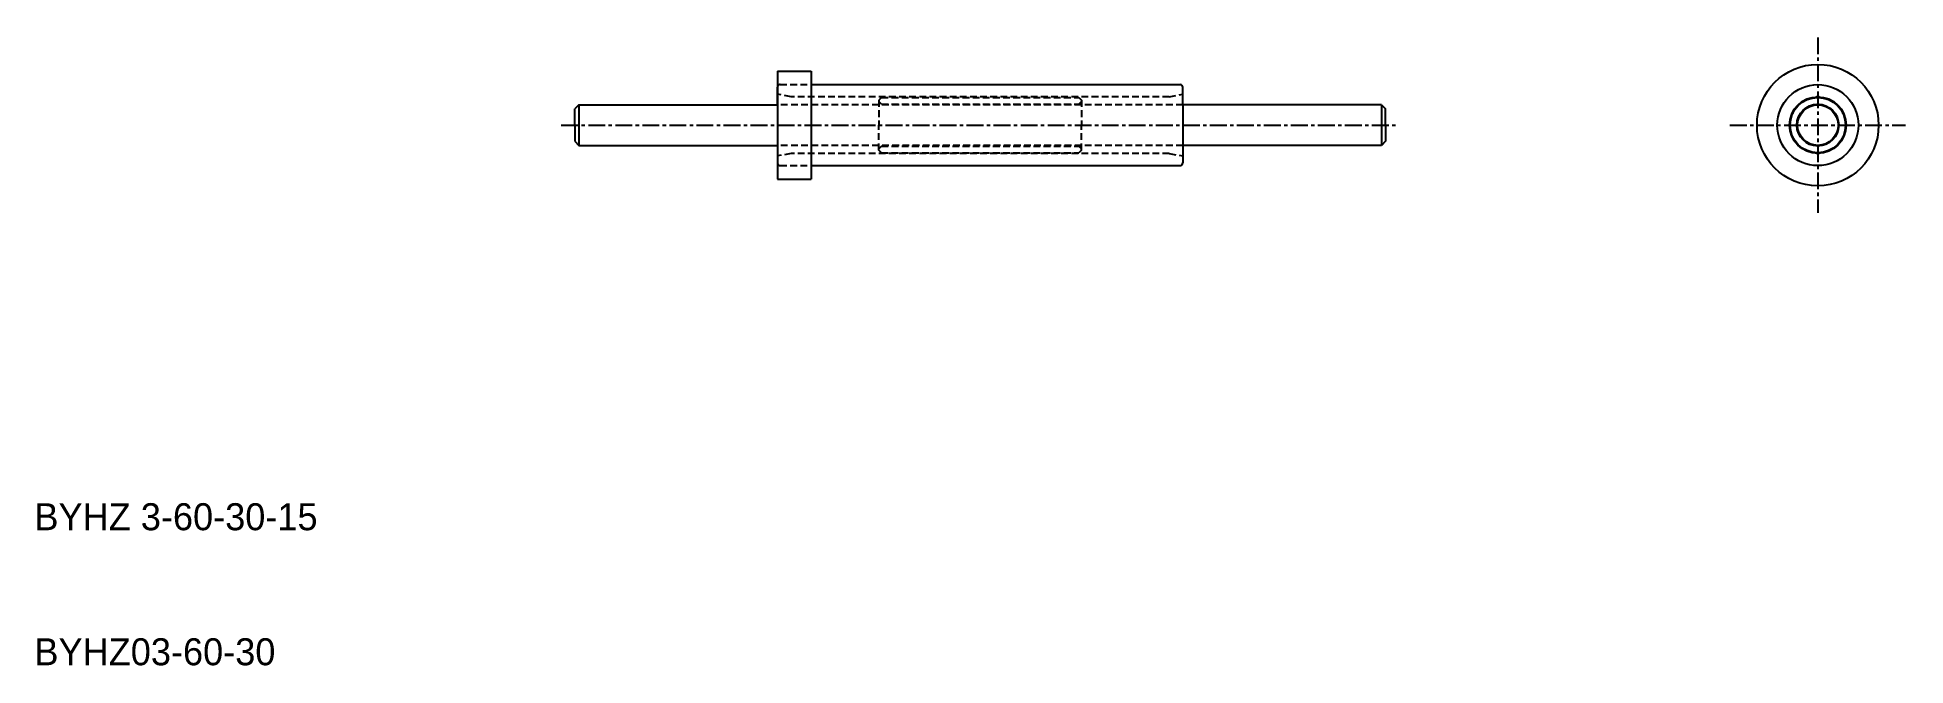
# Model space of a CAD drawing. Extents: x 10 to 148, y 10 to 56.
import ezdxf

# ---------------------------------------------------------------- set-up
doc = ezdxf.new("R2010")
doc.units = 0
doc.linetypes.add('CENTER', pattern=[2, 1.25, -0.25, 0.25, -0.25])
doc.linetypes.add('DASHED', pattern=[0.75, 0.5, -0.25])
doc.layers.get('0').update_dxf_attribs({"linetype": 'CONTINUOUS'})
doc.layers.add('CENTER', color=1, linetype='CENTER')

msp = doc.modelspace()

# ---------------------------------------------------------------- linework, layer by layer
at = {"color": 7, "linetype": 'CONTINUOUS'}
for p, q in [((65, 54), (65, 46)), ((65, 54), (67.5, 54)), ((67.5, 54), (67.5, 46)), ((65, 51.5), (65, 52.8)), ((67.5, 53), (67.5, 48.5)), ((67.5, 53), (94.8, 53)), ((95, 51.5), (95, 52.8)), ((50.3, 51.5), (50, 51.2)), ((50, 50), (50, 51.2)), ((50.3, 51.5), (65, 51.5)), ((50.3, 51.5), (50.3, 48.5)), ((65, 51.5), (65, 48.5)), ((109.7, 51.5), (95, 51.5)), ((95, 51.5), (95, 48.5)), ((95, 51.5), (95, 48.5)), ((109.7, 51.5), (109.7, 48.5)), ((109.7, 51.5), (110, 51.2)), ((110, 50), (110, 51.2)), ((50, 50), (50, 48.8)), ((110, 50), (110, 48.8)), ((50, 48.8), (50.3, 48.5)), ((50.3, 48.5), (65, 48.5)), ((65, 48.5), (65, 47.2)), ((109.7, 48.5), (95, 48.5)), ((95, 48.5), (95, 47.2)), ((110, 48.8), (109.7, 48.5)), ((65, 46), (67.5, 46)), ((67.5, 47), (94.8, 47))]:
    msp.add_line(p, q, dxfattribs=at)
at = {"color": 3, "linetype": 'DASHED'}
for p, q in [((65.2, 53), (67.5, 53)), ((66, 52.1), (65, 52.28)), ((95, 51.5), (65, 51.5)), ((94, 52.1), (66, 52.1)), ((72.7, 52.05), (72.5, 51.85)), ((72.5, 51.85), (72.5, 50)), ((72.7, 51.55), (72.5, 51.75)), ((72.7, 52.05), (87.3, 52.05)), ((72.7, 51.55), (87.3, 51.55)), ((87.3, 52.05), (87.5, 51.85)), ((87.3, 51.55), (87.5, 51.75)), ((87.5, 51.85), (87.5, 50)), ((94, 52.1), (95, 52.28)), ((72.5, 48.15), (72.5, 50)), ((87.5, 48.15), (87.5, 50)), ((95, 48.5), (65, 48.5)), ((72.7, 48.45), (72.5, 48.25)), ((72.7, 48.45), (87.3, 48.45)), ((87.3, 48.45), (87.5, 48.25)), ((66, 47.9), (65, 47.72)), ((94, 47.9), (66, 47.9)), ((72.7, 47.95), (72.5, 48.15)), ((72.7, 47.95), (87.3, 47.95)), ((87.5, 48.15), (87.3, 47.95)), ((94, 47.9), (95, 47.72)), ((65.2, 47), (67.5, 47))]:
    msp.add_line(p, q, dxfattribs=at)
at = {"color": 7, "linetype": 'CONTINUOUS'}
for radius in [4.5, 3, 2.1, 2.05, 1.55, 1.5, 1.5]:
    msp.add_circle((142, 50), radius, dxfattribs=at)
at = {"color": 3, "linetype": 'DASHED'}
for centre, start, end in [((65.2, 52.8), 90, 180), ((65.2, 47.2), 180, 270)]:
    msp.add_arc(centre, 0.2, start, end, dxfattribs=at)
at = {"color": 7, "linetype": 'CONTINUOUS'}
for centre, radius, start, end in [((94.8, 52.8), 0.2, 0, 90), ((140.44, 50.9), 0.3, 113.8884, 186.1116), ((142, 51.8), 0.3, 53.8884, 126.1116), ((142, 51.8), 0.3, 239.1817, 300.8183), ((143.56, 50.9), 0.3, 353.8884, 66.1116), ((140.44, 50.9), 0.3, 299.1817, 0.8183), ((143.56, 50.9), 0.3, 179.1817, 240.8183), ((140.44, 49.1), 0.3, 173.8884, 246.1116), ((140.44, 49.1), 0.3, 359.1817, 60.8183), ((142, 48.2), 0.3, 59.1817, 120.8183), ((143.56, 49.1), 0.3, 119.1817, 180.8183), ((143.56, 49.1), 0.3, 293.8884, 6.1116), ((94.8, 47.2), 0.2, 270, 0), ((142, 48.2), 0.3, 233.8884, 306.1116)]:
    msp.add_arc(centre, radius, start, end, dxfattribs=at)
at = {"layer": 'CENTER', "color": 1, "linetype": 'CENTER'}
for p, q in [((142, 56.5), (142, 43.5)), ((49, 50), (111, 50)), ((135.5, 50), (148.5, 50))]:
    msp.add_line(p, q, dxfattribs=at)

# ---------------------------------------------------------------- texts
at = {"color": 7, "linetype": 'CONTINUOUS'}
for s, p in [('BYHZ 3-60-30-15', (10, 20)), ('BYHZ03-60-30', (10, 10))]:
    msp.add_text(s, height=2, dxfattribs=at).set_placement(p)

doc.saveas('drawing.dxf')
